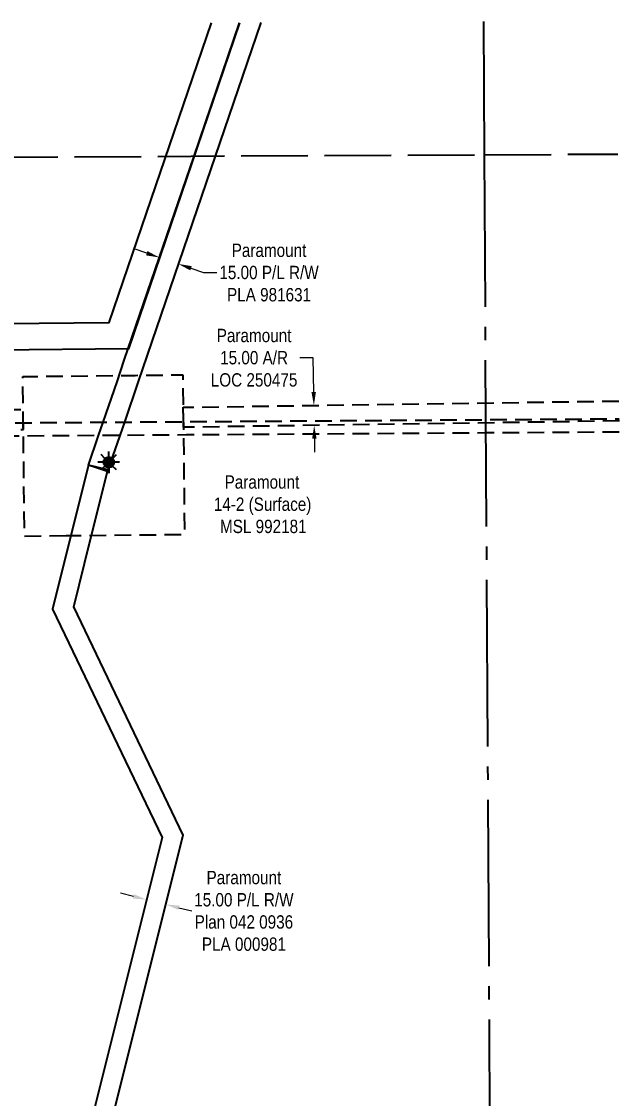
# Model space of a CAD drawing. Extents: x 521099 to 549685, y 6023217 to 6034691.
# Drawn here: x 524966 to 525414, y 6030604 to 6031413 of the extents above; entities that cross this region are included whole.
import ezdxf

# ---------------------------------------------------------------- set-up
doc = ezdxf.new("R2010")
doc.units = 0
doc.header["$LTSCALE"] = 5
doc.header["$PDSIZE"] = 0.5
for name, pattern in [('foc-ACCESSROAD', [3.75, 2.5, -1.25]), ('foc-QUARTERLINE', [33, 25, -3, 2, -3]), ('foc-UNSURVEYED', [12.5, 10, -2.5])]:
    doc.linetypes.add(name, pattern=pattern)
doc.layers.get('Defpoints').update_dxf_attribs({"color": 9})
for name, color, linetype in [('F-AR', 190, 'foc-ACCESSROAD'), ('F-RW', 190, 'Continuous'), ('F-WS', 190, 'foc-ACCESSROAD'), ('F-WS-S', 190, 'Continuous'), ('L-QSEC', 8, 'foc-QUARTERLINE'), ('L-USEC', 7, 'foc-UNSURVEYED')]:
    doc.layers.add(name, color=color, linetype=linetype)
for name, color, linetype, lineweight in [('F-AR-T', 190, 'Continuous', 9), ('F-RW-T', 190, 'Continuous', 9), ('F-WS-T', 190, 'Continuous', 9)]:
    doc.layers.add(name, color=color, linetype=linetype, lineweight=lineweight)
doc.styles.add('80CG', font='ARIALN.TTF', dxfattribs={"height": 10})
doc.styles.add('80L', font='ARIALN.TTF', dxfattribs={"height": 10})
doc.dimstyles.new('Compass 5 000', dxfattribs={"dimscale": 5, "dimtxt": 9, "dimasz": 2, "dimexe": 0.2, "dimexo": 0.0625, "dimgap": 0.5, "dimtad": 0, "dimtih": 1, "dimtoh": 1, "dimzin": 0, "dimdsep": 46, "dimtxsty": '80CG', "dimcen": 0.1, "dimse1": 1, "dimse2": 1, "dimclrd": 256, "dimclrt": 256, "dimaunit": 1, "dimadec": 4, "dimazin": 0, "dimtfac": 0.06, "dimtofl": 0, "dimtmove": 0, "dimatfit": 1, "dimfxl": 0.2, "dimtolj": 1, "dimtzin": 0, "dimlwd": -1, "dimarcsym": 0})

# ---------------------------------------------------------------- blocks, each defined once
blk = doc.blocks.new('*D383')
at = {"layer": 'Defpoints', "color": 0, "transparency": 16777216}
for p in [(525058.9, 6030751.18), (525073.45, 6030747.54), (525074.06, 6030749.98)]:
    blk.add_point(p, dxfattribs=at)
at = {"layer": 'F-RW-T', "transparency": 16777216}
for p, q in [((525049.81, 6030756.04), (525040.11, 6030758.46)), ((525083.76, 6030747.55), (525093.46, 6030745.13))]:
    blk.add_line(p, q, dxfattribs=at)
for points in [[(525050.22, 6030757.66), (525049.41, 6030754.42), (525059.51, 6030753.61)], [(525084.16, 6030749.17), (525083.36, 6030745.94), (525074.06, 6030749.98)]]:
    blk.add_solid(points, dxfattribs=at)
at = {"layer": 'F-RW-T', "transparency": 16777216, "insert": (525132.55, 6030745.13), "char_height": 10, "attachment_point": 5, "style": '80CG'}
blk.add_mtext('\\A1;Paramount\\P15.00 P/L R/W\\PPlan 042 0936\\PPLA 000981', dxfattribs=at)
blk = doc.blocks.new('*D385')
at = {"layer": 'Defpoints', "color": 0, "transparency": 16777216}
for p in [(525068.81, 6031234.47), (525083.38, 6031230.75), (525083, 6031229.63)]:
    blk.add_point(p, dxfattribs=at)
at = {"layer": 'F-RW-T', "transparency": 16777216}
for p, q in [((525059.73, 6031238.82), (525050.26, 6031242.04)), ((525092.84, 6031227.52), (525102.31, 6031224.29)), ((525102.31, 6031224.29), (525112.31, 6031224.29))]:
    blk.add_line(p, q, dxfattribs=at)
for points in [[(525060.26, 6031240.39), (525059.19, 6031237.24), (525069.19, 6031235.59)], [(525093.38, 6031229.1), (525092.31, 6031225.94), (525083.38, 6031230.75)]]:
    blk.add_solid(points, dxfattribs=at)
at = {"layer": 'F-RW-T', "transparency": 16777216, "insert": (525151.4, 6031224.29), "char_height": 10, "attachment_point": 5, "style": '80CG'}
blk.add_mtext('\\A1;Paramount\\P15.00 P/L R/W\\PPLA 981631', dxfattribs=at)
blk = doc.blocks.new('GAS')
h = blk.add_hatch(color=255)
h.dxf.hatch_style = 1
edge = h.paths.add_edge_path()
edge.add_arc((0, 0), 0.9, 0, 360)
for p, q in [((-0.81, 0), (-1.62, 0)), ((-0.57, 0.57), (-1.14, 1.14)), ((0, 0.81), (0, 1.62)), ((0.57, 0.57), (1.14, 1.14)), ((1.62, 0), (0.81, 0)), ((-0.57, -0.57), (-1.14, -1.14)), ((0, -0.81), (0, -1.62)), ((1.14, -1.14), (0.57, -0.57))]:
    blk.add_line(p, q)
blk.add_circle((0, 0), 0.8)
blk = doc.blocks.new('*D977')
at = {"layer": 'Defpoints', "color": 0, "transparency": 16777216}
for p in [(525178.78, 6031124.48), (525185.04, 6031124.57), (525179, 6031109.49)]:
    blk.add_point(p, dxfattribs=at)
at = {"layer": 'F-AR-T', "transparency": 16777216}
for p, q in [((525184.52, 6031160.35), (525174.52, 6031160.35)), ((525184.9, 6031134.57), (525184.52, 6031160.35)), ((525185.41, 6031099.58), (525185.55, 6031089.58))]:
    blk.add_line(p, q, dxfattribs=at)
for points in [[(525186.56, 6031134.6), (525183.23, 6031134.55), (525185.04, 6031124.57)], [(525187.07, 6031099.61), (525183.74, 6031099.56), (525185.26, 6031109.58)]]:
    blk.add_solid(points, dxfattribs=at)
at = {"layer": 'F-AR-T', "transparency": 16777216, "insert": (525140.19, 6031160.35), "char_height": 10, "attachment_point": 5, "style": '80CG'}
blk.add_mtext('\\A1;Paramount\\P15.00 A/R\\PLOC 250475', dxfattribs=at)

msp = doc.modelspace()

# ---------------------------------------------------------------- linework, layer by layer
at = {"layer": 'F-AR', "flags": 128}
for points in [[(525414.204, 6031112.907), (525087.228, 6031108.159), (525087.01, 6031123.149), (525413.986, 6031127.898)], [(524365.335, 6031097.675), (524967.207, 6031106.416), (524966.99, 6031121.406), (524353.01, 6031112.49)], [(525414.117, 6031104.561), (525314.171, 6031103.897), (525089.521, 6031102.391), (525039.488, 6031102.057), (525023.612, 6031101.952), (524969.49, 6031101.591), (524516.604, 6031098.6), (524486.446, 6031098.399), (524416.123, 6031097.932), (524378.722, 6031098.73), (524364.032, 6031099.044), (524361.654, 6031101.541), (524355.597, 6031109.236), (524369.152, 6031108.945), (524416.198, 6031107.935), (524486.392, 6031108.402), (524516.55, 6031108.602), (524969.384, 6031111.596), (525027.032, 6031111.979), (525042.907, 6031112.085), (525089.414, 6031112.396), (525314.115, 6031113.9), (525414.061, 6031114.564)]]:
    msp.add_lwpolyline(points, dxfattribs=at)
at = {"layer": 'F-RW', "flags": 128}
for points in [[(525129.352, 6031411.805), (525045.893, 6031167.111), (524946.52, 6031166.022), (524946.794, 6031141.081), (524927.025, 6031120.803), (524476.257, 6031114.257), (524372.551, 6031019.238), (524389.014, 6031002.972), (524375.055, 6030989.423), (524343.933, 6031020.171), (524403.157, 6031074.413), (524452.282, 6031119.405)], [(524471.277, 6031134.176), (524918.477, 6031140.67), (524926.715, 6031149.121), (524926.313, 6031185.791), (525031.538, 6031186.944), (525108.195, 6031411.699)], [(525145.163, 6031411.884), (525111.008, 6031311.749), (525053.284, 6031142.513), (525042.907, 6031112.085), (525039.488, 6031102.057), (525030.617, 6031076.161), (525030.453, 6031075.571), (525030.287, 6031074.943), (525016.059, 6031079.812), (525023.612, 6031101.952), (525027.032, 6031111.979), (525037.386, 6031142.344), (525042.87, 6031158.422), (525095.141, 6031311.669), (525129.295, 6031411.805)], [(525013.356, 6030507.1), (525087.039, 6030801.916), (525004.889, 6030973.294), (525017.085, 6031022.087), (525030.287, 6031074.943), (525030.453, 6031075.571), (525030.617, 6031076.161), (525016.059, 6031079.812), (525001.59, 6031021.923), (524989.033, 6030971.687), (525071.184, 6030800.308), (524997.884, 6030507.022)]]:
    msp.add_lwpolyline(points, dxfattribs=at)
at = {"layer": 'F-WS', "flags": 128}
msp.add_lwpolyline([(524999.244, 6031026.569), (524967.996, 6031026.236), (524967.143, 6031106.237), (524967.09, 6031111.254), (524967.038, 6031116.242), (524966.717, 6031146.263), (525035.04, 6031146.99), (525050.938, 6031147.159), (525086.743, 6031147.541), (525087.068, 6031117.042), (525087.175, 6031107.037), (525088.022, 6031027.514), (525014.739, 6031026.733), (524999.244, 6031026.569)], close=True, dxfattribs=at)
at = {"layer": 'L-QSEC', "flags": 128}
for points in [[(525312.999, 6031312.776), (525312.461, 6031412.724)], [(525317.341, 6030538.625), (525312.999, 6031312.776)]]:
    msp.add_lwpolyline(points, dxfattribs=at)
at = {"layer": 'L-USEC', "flags": 128}
for points in [[(524505.41, 6031308.723), (525312.999, 6031312.775)], [(525312.999, 6031312.775), (525412.946, 6031313.276)]]:
    msp.add_lwpolyline(points, dxfattribs=at)

# ---------------------------------------------------------------- block references
at = {"layer": 'F-WS-S', "xscale": 4.99740725, "yscale": 4.99740725, "zscale": 4.99740725}
msp.add_blockref('GAS', (525031.223, 6031081.926), dxfattribs=at)

# ---------------------------------------------------------------- texts
at = {"layer": 'F-WS-T', "insert": (525109.321, 6031072.099), "char_height": 9.99481, "width": 72.58622, "attachment_point": 1, "style": '80L'}
msp.add_mtext('\\pi8.7631;Paramount\\P\\pi0.66357;14-2 (Surface)\\P\\pi5.3133;MSL 992181', dxfattribs=at)

# ---------------------------------------------------------------- dimensions: what is measured, and where the dimension line sits
at = {"layer": 'F-AR-T'}
dim = msp.add_linear_dim(base=(525185.042, 6031124.573), p1=(525179.003, 6031109.491), p2=(525178.785, 6031124.482), angle=90.832, text='Paramount\\P15.00 A/R\\PLOC 250475', dimstyle='Compass 5 000', dxfattribs=at)
dim.commit()
dim.dimension.update_dxf_attribs({"geometry": '*D977', "text_midpoint": (525140.188, 6031160.352), "dimtype": 161})
at = {"layer": 'F-RW-T'}
for p1, p2, distance, text, picture, middle in [((525068.809, 6031234.471), (525082.999, 6031229.631), 1.18, 'Paramount\\P15.00 P/L R/W\\PPLA 981631', '*D385', (525151.395, 6031224.291)), ((525058.904, 6030751.176), (525073.449, 6030747.541), 2.513, 'Paramount\\P15.00 P/L R/W\\PPlan 042 0936\\PPLA 000981', '*D383', (525132.548, 6030745.13))]:
    dim = msp.add_aligned_dim(p1=p1, p2=p2, distance=distance, text=text, dimstyle='Compass 5 000', dxfattribs=at)
    dim.commit()
    dim.dimension.update_dxf_attribs({"geometry": picture, "text_midpoint": middle})

doc.saveas('drawing.dxf')
